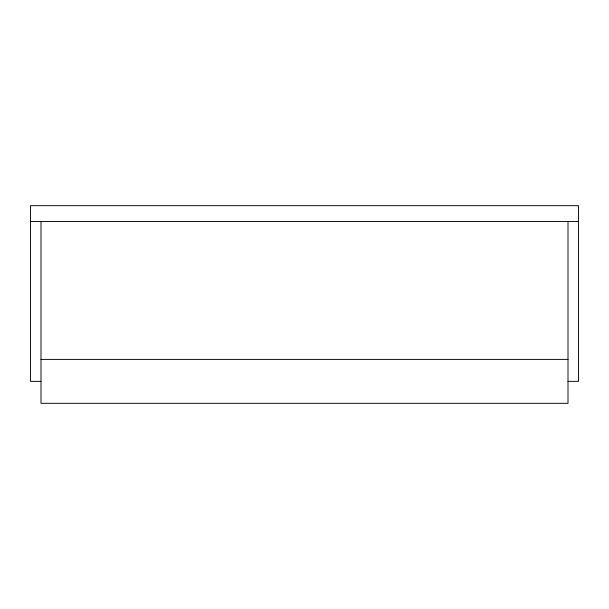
<?xml version="1.0" encoding="UTF-8"?>
<svg xmlns="http://www.w3.org/2000/svg" width="609" height="609" viewBox="0 0 609 609"><rect width="100%" height="100%" fill="white"/><g stroke="black" fill="none" stroke-linecap="round" stroke-linejoin="round"><path stroke-width="0.91" d="M30.45 221.493L578.55 221.493M40.993 359.401L568.007 359.401M40.993 381.356L30.45 381.356L30.45 205.682L578.55 205.682L578.55 381.356L568.007 381.356M568.007 221.493L568.007 403.318L40.993 403.318L40.993 221.493"/></g></svg>
